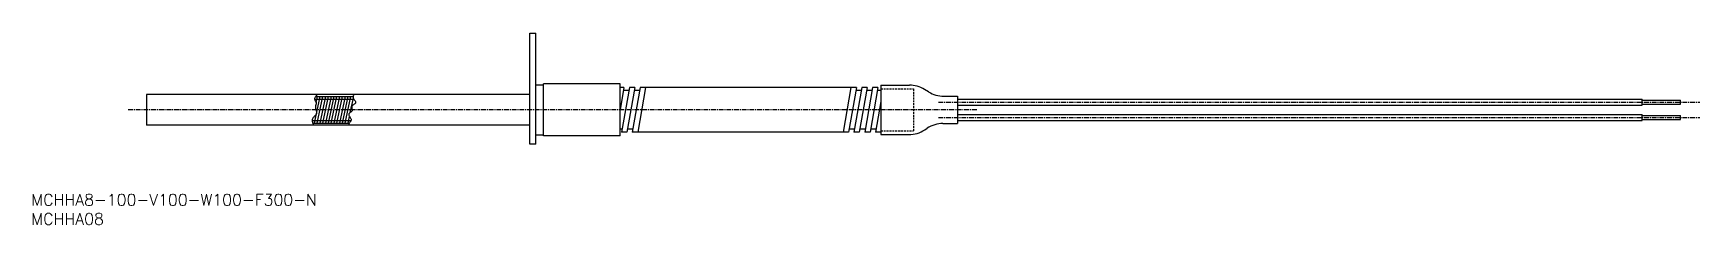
# Model space of a CAD drawing. Extents: x 1 to 435, y 0 to 50.
import ezdxf

# ---------------------------------------------------------------- set-up
doc = ezdxf.new("R2010")
doc.units = 0
doc.linetypes.add('CENTER', pattern=[2, 1.25, -0.25, 0.25, -0.25])
doc.linetypes.add('DASHED', pattern=[0.75, 0.5, -0.25])
doc.layers.get('0').update_dxf_attribs({"linetype": 'CONTINUOUS'})
doc.layers.add('CENTER', color=1, linetype='CENTER')
doc.styles.get("Standard").update_dxf_attribs({"font": 'txt.shx'})

# ---------------------------------------------------------------- blocks, each defined once
blk = doc.blocks.new('*U12')
at = {"color": 7, "linetype": 'CONTINUOUS'}
blk.add_text('MCHHA08', height=3, dxfattribs=at).set_placement((0, 0))
blk = doc.blocks.new('*U13')
at = {"color": 7, "linetype": 'CONTINUOUS'}
blk.add_text('MCHHA8-100-V100-W100-F300-N', height=3, dxfattribs=at).set_placement((0, 5))

msp = doc.modelspace()

# ---------------------------------------------------------------- linework, layer by layer
at = {"color": 7, "linetype": 'CONTINUOUS'}
for p, q in [((130, 50), (131.5, 50)), ((130, 21), (130, 50)), ((131.5, 21), (131.5, 50)), ((131.5, 36.5), (133.5, 36.5)), ((153.5, 36.8), (133.5, 36.8)), ((133.5, 23.2), (133.5, 36.8)), ((153.5, 23.2), (153.5, 36.8)), ((154.52, 35.81), (153.5, 30)), ((154.52, 35.81), (153.5, 35.81)), ((155.93, 35.81), (153.88, 24.19)), ((155.8, 35.06), (154.39, 35.06)), ((157.34, 35.81), (155.29, 24.19)), ((157.34, 35.81), (155.93, 35.81)), ((158.74, 35.81), (156.69, 24.19)), ((158.61, 35.06), (157.21, 35.06)), ((160.15, 35.81), (158.1, 24.19)), ((215.11, 35.81), (158.74, 35.81)), ((213.71, 35.81), (211.66, 24.19)), ((215.11, 35.81), (213.06, 24.19)), ((216.52, 35.81), (214.47, 24.19)), ((216.39, 35.06), (214.98, 35.06)), ((217.92, 35.81), (215.88, 24.19)), ((217.92, 35.81), (216.52, 35.81)), ((219.33, 35.81), (217.28, 24.19)), ((219.2, 35.06), (217.79, 35.06)), ((220.74, 35.81), (218.69, 24.19)), ((220.74, 35.81), (219.33, 35.81)), ((221.5, 35.06), (220.61, 35.06)), ((221.5, 36.47), (228.93, 36.47)), ((221.5, 36.47), (221.5, 23.53)), ((233.95, 34.68), (232.87, 35.35)), ((130, 34), (30, 34)), ((30, 34), (30, 26)), ((221.5, 32.16), (220.09, 24.19)), ((237.89, 33.56), (241.5, 33.56)), ((241.5, 33.56), (241.5, 26.44)), ((241.5, 32.8), (420, 32.8)), ((241.5, 31.2), (420, 31.2)), ((420, 31.2), (420, 32.8)), ((420, 32.5), (430, 32.5)), ((420, 31.5), (430, 31.5)), ((430, 31.5), (430, 32.5)), ((237.7, 26.44), (241.5, 26.44)), ((241.5, 28.8), (420, 28.8)), ((241.5, 27.2), (420, 27.2)), ((420, 27.2), (420, 28.8)), ((420, 28.5), (430, 28.5)), ((420, 27.5), (430, 27.5)), ((430, 27.5), (430, 28.5)), ((130, 26), (30, 26)), ((131.5, 23.5), (133.5, 23.5)), ((153.5, 23.2), (133.5, 23.2)), ((154.01, 24.94), (153.5, 24.94)), ((155.29, 24.19), (153.88, 24.19)), ((156.83, 24.94), (155.42, 24.94)), ((213.06, 24.19), (156.69, 24.19)), ((214.6, 24.94), (213.19, 24.94)), ((215.88, 24.19), (214.47, 24.19)), ((217.41, 24.94), (216.01, 24.94)), ((218.69, 24.19), (217.28, 24.19)), ((220.23, 24.94), (218.82, 24.94)), ((221.5, 24.19), (220.09, 24.19)), ((221.5, 23.53), (228.8, 23.53)), ((232.94, 24.78), (233.55, 25.19)), ((131.5, 21), (130, 21))]:
    msp.add_line(p, q, dxfattribs=at)
at = {"color": 3, "linetype": 'DASHED'}
for p, q in [((221.5, 35.47), (230, 35.47)), ((230, 35.47), (230, 24.53)), ((221.5, 24.53), (230, 24.53))]:
    msp.add_line(p, q, dxfattribs=at)
at = {"color": 3, "linetype": 'CONTINUOUS'}
for p, q in [((73.81, 26.49), (75.31, 33.51)), ((73.85, 32.79), (84.1, 32.79)), ((74.12, 33.51), (83.9, 33.51)), ((74.27, 31.9), (74.62, 33.51)), ((74.54, 26.51), (76.04, 33.51)), ((75.28, 26.51), (76.77, 33.51)), ((76.01, 26.51), (77.5, 33.51)), ((76.74, 26.55), (78.23, 33.51)), ((77.47, 26.51), (78.96, 33.51)), ((78.2, 26.51), (79.69, 33.51)), ((78.93, 26.51), (80.42, 33.51)), ((79.66, 26.51), (81.15, 33.51)), ((80.39, 26.49), (81.88, 33.51)), ((81.12, 26.51), (82.61, 33.51)), ((81.85, 26.51), (83.34, 33.51)), ((83.17, 29.29), (83.97, 33.03)), ((84.05, 33.88), (84.06, 33.88)), ((73.24, 27.21), (83.33, 27.21)), ((73.38, 26.49), (82.86, 26.49)), ((82.58, 26.49), (82.96, 28.29))]:
    msp.add_line(p, q, dxfattribs=at)
at = {"color": 3, "linetype": 'CONTINUOUS', "flags": 128}
for points in [[(74.59, 34), (74.49, 33.9), (74.33, 33.75), (74.19, 33.59), (74.07, 33.44), (73.97, 33.28), (73.89, 33.13), (73.85, 32.97), (73.84, 32.81), (73.88, 32.66), (73.91, 32.59), (73.95, 32.52), (73.99, 32.45), (74.04, 32.38), (74.08, 32.3), (74.13, 32.23), (74.17, 32.16), (74.21, 32.09), (74.24, 32.01), (74.27, 31.94), (74.28, 31.83), (74.28, 31.72), (74.27, 31.6), (74.24, 31.49), (74.2, 31.37), (74.16, 31.25), (74.12, 31.13), (74.09, 31.01), (74.06, 30.89), (74.05, 30.77), (74.05, 30.6), (74.07, 30.42), (74.12, 30.25), (74.17, 30.08), (74.23, 29.9), (74.29, 29.74), (74.34, 29.57), (74.38, 29.41), (74.39, 29.26), (74.38, 29.11), (74.33, 28.96), (74.25, 28.81), (74.15, 28.68), (74.03, 28.54), (73.9, 28.4), (73.76, 28.26), (73.63, 28.12), (73.51, 27.98), (73.41, 27.83), (73.33, 27.67), (73.29, 27.56), (73.26, 27.44), (73.25, 27.33), (73.24, 27.21), (73.25, 27.09), (73.26, 26.97), (73.28, 26.85), (73.31, 26.73), (73.34, 26.61), (73.38, 26.5), (73.41, 26.42), (73.44, 26.35), (73.47, 26.28), (73.5, 26.2), (73.54, 26.13), (73.57, 26.06), (73.6, 26)], [(84.13, 34), (84.12, 33.99), (84.06, 33.88), (84, 33.78), (83.95, 33.67), (83.92, 33.57), (83.89, 33.46), (83.89, 33.35), (83.9, 33.24), (83.94, 33.09), (84.01, 32.94), (84.1, 32.79), (84.2, 32.64), (84.3, 32.49), (84.4, 32.35), (84.48, 32.21), (84.54, 32.07), (84.56, 31.95), (84.55, 31.83), (84.5, 31.73), (84.42, 31.64), (84.32, 31.55), (84.21, 31.47), (84.08, 31.38), (83.96, 31.29), (83.84, 31.2), (83.73, 31.1), (83.64, 31), (83.58, 30.88), (83.56, 30.78), (83.55, 30.67), (83.56, 30.56), (83.57, 30.44), (83.6, 30.32), (83.62, 30.21), (83.63, 30.09), (83.64, 29.97), (83.63, 29.86), (83.61, 29.76), (83.55, 29.66), (83.48, 29.56), (83.38, 29.47), (83.28, 29.38), (83.17, 29.29), (83.07, 29.21), (82.97, 29.13), (82.88, 29.04), (82.82, 28.95), (82.77, 28.86), (82.76, 28.73), (82.8, 28.6), (82.86, 28.46), (82.95, 28.31), (83.05, 28.16), (83.15, 28.01), (83.24, 27.85), (83.32, 27.7), (83.37, 27.55), (83.38, 27.4), (83.36, 27.29), (83.32, 27.18), (83.26, 27.08), (83.19, 26.97), (83.11, 26.87), (83.03, 26.76), (82.95, 26.65), (82.88, 26.55), (82.83, 26.44), (82.8, 26.32), (82.79, 26.27), (82.79, 26.22), (82.79, 26.16), (82.79, 26.11), (82.8, 26.06), (82.81, 26), (82.81, 26)]]:
    msp.add_lwpolyline(points, dxfattribs=at)
at = {"color": 7, "linetype": 'CONTINUOUS'}
for centre, start, end in [((228.93, 28.97), 58.3035, 90), ((237.89, 41.06), 238.3035, 270), ((237.7, 18.94), 90, 123.5816), ((228.8, 31.03), 270, 303.5816)]:
    msp.add_arc(centre, 7.5, start, end, dxfattribs=at)
at = {"layer": 'CENTER', "color": 1, "linetype": 'CENTER'}
for p, q in [((236.5, 32), (435, 32)), ((246.5, 30), (25, 30)), ((236.5, 28), (435, 28))]:
    msp.add_line(p, q, dxfattribs=at)

# ---------------------------------------------------------------- block references
at = {"color": 7, "linetype": 'CONTINUOUS'}
for name in ['*U13', '*U12']:
    msp.add_blockref(name, (0, 0), dxfattribs=at)

doc.saveas('drawing.dxf')
